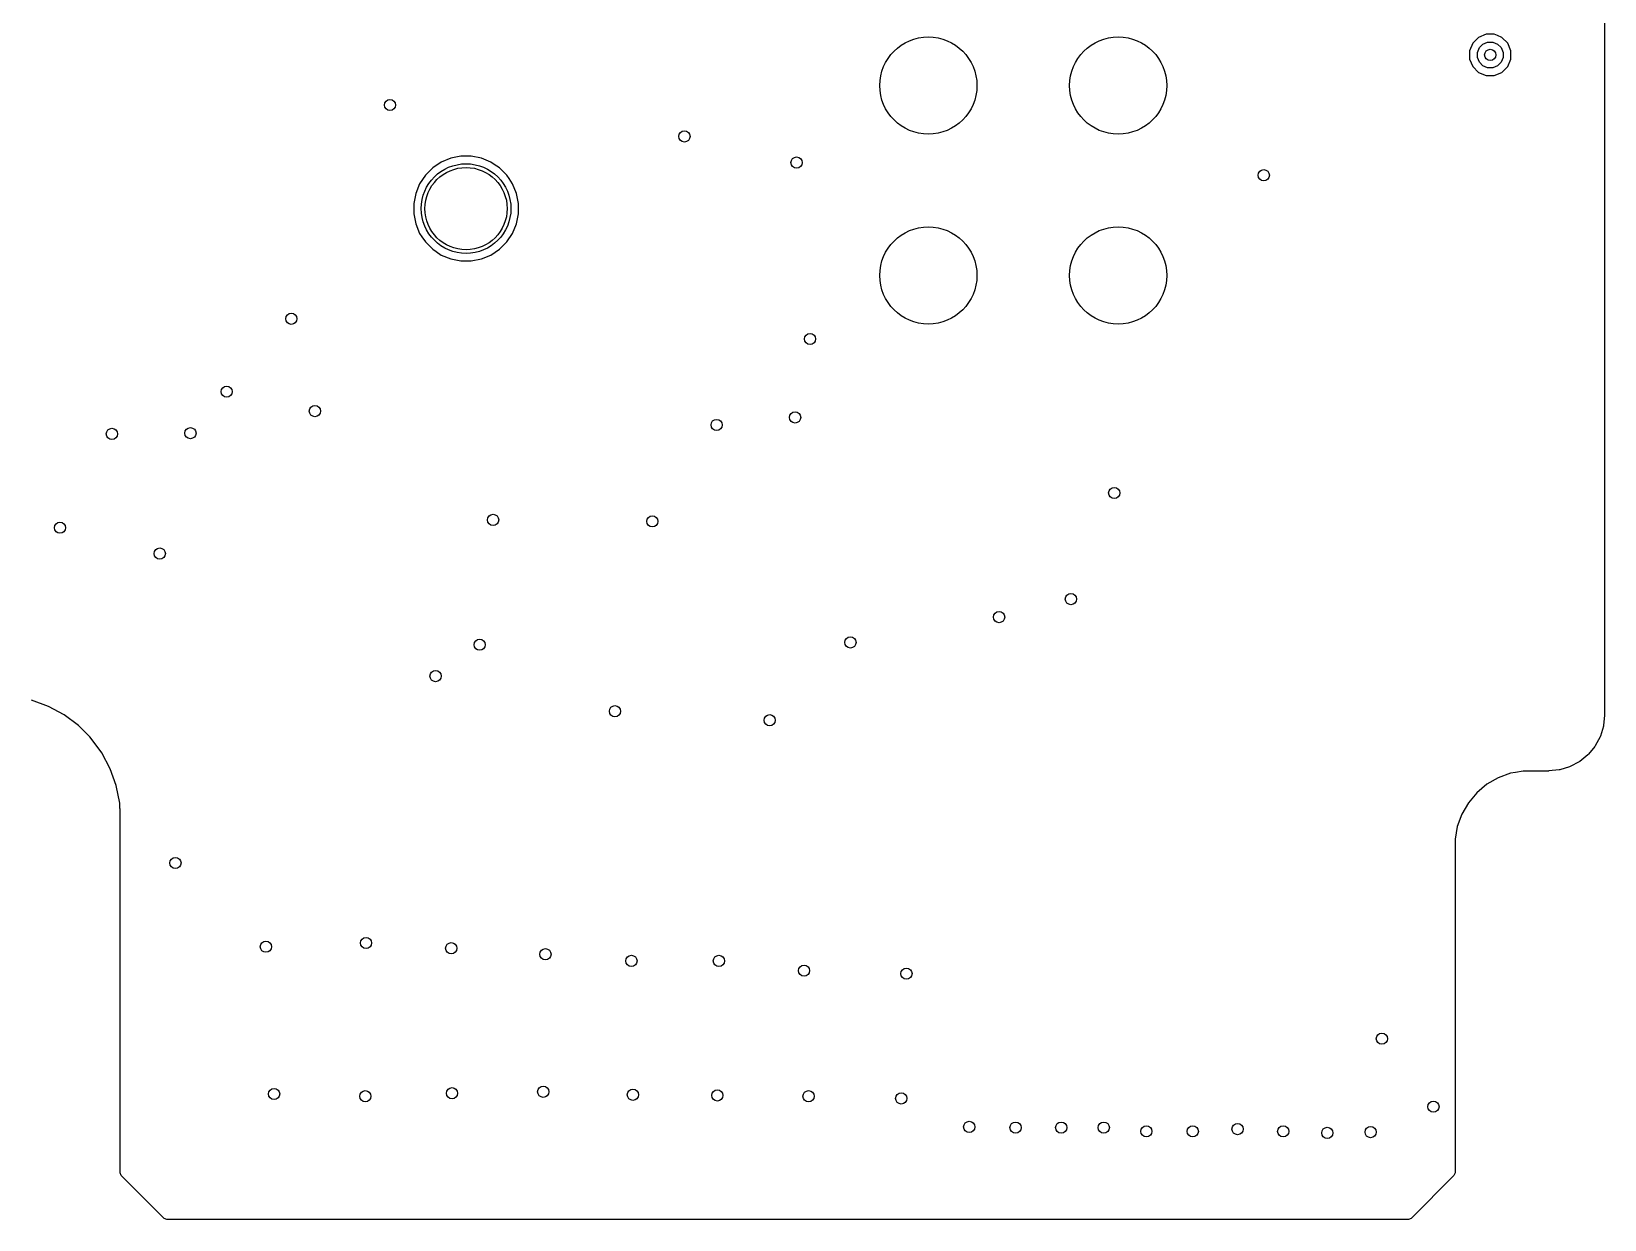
# Model space of a CAD drawing. Extents: x 114.9 to 199.6, y -137.1 to -76.7.
# Drawn here: x 178.53 to 199.58, y -137.15 to -121.26 of the extents above; entities that cross this region are included whole.
import ezdxf

# ---------------------------------------------------------------- set-up
doc = ezdxf.new("R2010")
doc.units = 0
doc.layers.add('BLACK', color=7, linetype='CONTINUOUS')

msp = doc.modelspace()

# ---------------------------------------------------------------- linework, layer by layer
at = {"layer": 'BLACK', "linetype": 'CONTINUOUS'}
for p, q in [((199.5795, -77.402406), (199.5795, -130.397593)), ((197.816444, -121.41394), (197.7745, -121.515198)), ((197.89394, -121.336444), (197.816444, -121.41394)), ((197.995198, -121.2945), (197.89394, -121.336444)), ((197.904493, -121.472775), (197.952775, -121.424493)), ((197.952775, -121.424493), (198.015859, -121.398363)), ((197.9952, -121.2945), (197.995198, -121.2945)), ((198.1048, -121.2945), (197.9952, -121.2945)), ((198.015859, -121.398363), (198.084141, -121.398363)), ((198.084141, -121.398363), (198.147225, -121.424493)), ((198.104801, -121.2945), (198.1048, -121.2945)), ((198.146744, -121.311874), (198.104801, -121.2945)), ((198.206058, -121.336443), (198.146744, -121.311874)), ((198.147225, -121.424493), (198.195507, -121.472775)), ((198.206059, -121.336444), (198.206058, -121.336443)), ((198.206061, -121.336445), (198.206059, -121.336444)), ((198.283555, -121.413939), (198.206061, -121.336445)), ((198.283555, -121.41394), (198.283555, -121.413939)), ((198.283557, -121.413942), (198.283555, -121.41394)), ((198.3255, -121.5152), (198.283557, -121.413942)), ((197.7745, -121.515198), (197.7745, -121.5152)), ((197.7745, -121.5152), (197.7745, -121.6248)), ((197.7745, -121.6248), (197.816443, -121.726058)), ((197.878363, -121.535859), (197.904493, -121.472775)), ((197.878363, -121.604141), (197.878363, -121.535859)), ((197.904493, -121.667225), (197.878363, -121.604141)), ((198.195507, -121.472775), (198.221637, -121.535859)), ((198.221637, -121.604141), (198.195507, -121.667225)), ((198.221637, -121.535859), (198.221637, -121.604141)), ((198.283557, -121.726058), (198.3255, -121.6248)), ((198.3255, -121.6248), (198.3255, -121.5152)), ((197.816443, -121.726058), (197.816444, -121.726059)), ((197.816444, -121.726059), (197.816445, -121.726061)), ((197.816445, -121.726061), (197.893939, -121.803555)), ((197.893939, -121.803555), (197.89394, -121.803555)), ((197.89394, -121.803555), (197.893942, -121.803557)), ((197.893942, -121.803557), (197.9952, -121.8455)), ((197.952775, -121.715507), (197.904493, -121.667225)), ((198.015859, -121.741637), (197.952775, -121.715507)), ((197.9952, -121.8455), (197.995202, -121.8455)), ((197.995202, -121.8455), (198.104798, -121.8455)), ((198.084141, -121.741637), (198.015859, -121.741637)), ((198.147225, -121.715507), (198.084141, -121.741637)), ((198.104798, -121.8455), (198.1048, -121.8455)), ((198.1048, -121.8455), (198.206058, -121.803557)), ((198.195507, -121.667225), (198.147225, -121.715507)), ((198.206058, -121.803557), (198.20606, -121.803555)), ((198.20606, -121.803555), (198.206061, -121.803555)), ((198.206061, -121.803555), (198.283555, -121.726061)), ((198.283555, -121.72606), (198.283557, -121.726058)), ((198.283555, -121.726061), (198.283555, -121.72606)), ((183.90146, -123.081883), (183.803883, -123.17946)), ((184.016192, -123.005223), (183.90146, -123.081883)), ((184.14367, -122.95242), (184.016192, -123.005223)), ((184.143681, -122.952417), (184.14367, -122.95242)), ((184.279001, -122.9255), (184.143681, -122.952417)), ((184.279007, -122.9255), (184.279001, -122.9255)), ((184.416993, -122.9255), (184.279007, -122.9255)), ((184.416998, -122.9255), (184.416993, -122.9255)), ((184.552318, -122.952417), (184.416998, -122.9255)), ((184.552329, -122.95242), (184.552318, -122.952417)), ((184.679807, -123.005223), (184.552329, -122.95242)), ((184.679808, -123.005223), (184.679807, -123.005223)), ((184.679811, -123.005225), (184.679808, -123.005223)), ((184.726074, -123.036137), (184.679811, -123.005225)), ((184.794539, -123.081883), (184.726074, -123.036137)), ((184.892116, -123.17946), (184.794539, -123.081883)), ((183.727223, -123.294192), (183.67442, -123.42167)), ((183.803883, -123.17946), (183.727223, -123.294192)), ((184.922613, -123.225102), (184.892116, -123.17946)), ((184.968775, -123.294189), (184.922613, -123.225102)), ((185.02158, -123.421672), (184.968775, -123.294189)), ((183.674417, -123.421681), (183.6475, -123.557001)), ((183.67442, -123.42167), (183.674417, -123.421681)), ((185.0485, -123.557007), (185.02158, -123.421672)), ((183.6475, -123.557001), (183.6475, -123.694998)), ((183.6475, -123.694998), (183.674417, -123.830318)), ((185.02158, -123.830328), (185.0485, -123.694993)), ((185.0485, -123.694993), (185.0485, -123.557007)), ((183.674417, -123.830318), (183.67442, -123.830328)), ((183.67442, -123.830328), (183.727225, -123.957811)), ((183.727225, -123.957811), (183.758137, -124.004074)), ((184.892114, -124.072542), (184.968775, -123.957811)), ((184.968775, -123.957811), (185.02158, -123.830328)), ((183.758137, -124.004074), (183.803883, -124.072539)), ((183.803883, -124.072539), (183.90146, -124.170116)), ((183.90146, -124.170116), (183.947102, -124.200613)), ((184.679811, -124.246775), (184.794542, -124.170114)), ((184.794542, -124.170114), (184.892114, -124.072542)), ((183.947102, -124.200613), (184.016189, -124.246775)), ((184.016189, -124.246775), (184.143672, -124.29958)), ((184.143672, -124.29958), (184.143678, -124.299581)), ((184.143678, -124.299581), (184.143681, -124.299582)), ((184.143681, -124.299582), (184.279001, -124.326499)), ((184.279001, -124.326499), (184.279007, -124.3265)), ((184.279007, -124.3265), (184.416993, -124.3265)), ((184.416993, -124.3265), (184.552328, -124.29958)), ((184.552328, -124.29958), (184.679811, -124.246775)), ((178.533512, -130.203775), (178.533506, -130.203773)), ((178.75956, -130.285234), (178.533512, -130.203775)), ((178.759564, -130.285236), (178.75956, -130.285234)), ((178.759569, -130.285238), (178.759564, -130.285236)), ((178.971209, -130.399028), (178.759569, -130.285238)), ((178.97121, -130.399029), (178.971209, -130.399028)), ((178.971212, -130.39903), (178.97121, -130.399029)), ((179.163843, -130.542678), (178.971212, -130.39903)), ((199.579264, -130.402396), (199.565571, -130.541417)), ((199.5795, -130.397593), (199.579264, -130.402396)), ((179.313154, -130.692826), (179.163843, -130.542678)), ((179.333274, -130.713059), (179.313154, -130.692826)), ((199.520173, -130.691076), (199.45546, -130.812144)), ((199.523849, -130.682201), (199.520173, -130.691076)), ((199.563697, -130.550838), (199.523849, -130.682201)), ((199.565571, -130.541417), (199.563697, -130.550838)), ((179.475843, -130.906487), (179.333274, -130.713059)), ((199.450124, -130.82013), (199.363038, -130.926245)), ((199.45546, -130.812144), (199.450124, -130.82013)), ((179.588449, -131.118759), (179.475843, -130.906487)), ((199.112201, -131.093849), (198.980838, -131.133697)), ((199.121076, -131.090173), (199.112201, -131.093849)), ((199.242144, -131.02546), (199.121076, -131.090173)), ((199.25013, -131.020124), (199.242144, -131.02546)), ((199.356245, -130.933038), (199.25013, -131.020124)), ((199.363038, -130.926245), (199.356245, -130.933038)), ((179.66865, -131.345271), (179.588449, -131.118759)), ((198.155548, -131.239778), (198.003945, -131.327307)), ((198.155556, -131.239774), (198.155548, -131.239778)), ((198.320057, -131.1799), (198.155556, -131.239774)), ((198.320061, -131.179899), (198.320057, -131.1799)), ((198.320062, -131.179899), (198.320061, -131.179899)), ((198.389316, -131.167687), (198.320062, -131.179899)), ((198.492467, -131.1495), (198.389316, -131.167687)), ((198.827593, -131.1495), (198.492467, -131.1495)), ((198.832396, -131.149264), (198.827593, -131.1495)), ((198.971417, -131.135571), (198.832396, -131.149264)), ((198.980838, -131.133697), (198.971417, -131.135571)), ((179.714706, -131.581107), (179.66865, -131.345271)), ((197.869835, -131.439838), (197.757312, -131.573939)), ((197.869838, -131.439835), (197.869835, -131.439838)), ((198.003939, -131.327312), (197.869838, -131.439835)), ((198.003945, -131.327307), (198.003939, -131.327312)), ((179.717817, -131.648584), (179.714706, -131.581107)), ((179.719889, -131.657871), (179.717817, -131.648584)), ((179.719557, -131.657938), (179.719889, -131.657871)), ((179.720498, -131.66267), (179.719557, -131.657938)), ((179.720499, -131.662672), (179.720498, -131.66267)), ((179.720499, -131.706825), (179.720499, -131.662672)), ((179.722245, -131.74525), (179.720499, -131.706825)), ((179.720499, -131.750822), (179.722245, -131.74525)), ((197.669774, -131.725556), (197.6099, -131.890057)), ((197.669778, -131.725548), (197.669774, -131.725556)), ((197.757307, -131.573945), (197.669778, -131.725548)), ((197.757312, -131.573939), (197.757307, -131.573945)), ((179.720499, -136.525942), (179.720499, -131.750822)), ((197.6099, -131.890057), (197.5795, -132.062467)), ((197.5795, -132.062467), (197.5795, -136.525943)), ((179.734851, -136.56059), (179.720499, -136.525942)), ((180.309409, -137.135148), (179.734851, -136.56059)), ((197.565148, -136.560591), (196.990591, -137.135148)), ((197.5795, -136.525943), (197.565148, -136.560591)), ((180.344057, -137.1495), (180.309409, -137.135148)), ((196.955943, -137.1495), (180.344057, -137.1495)), ((196.990591, -137.135148), (196.955943, -137.1495))]:
    msp.add_line(p, q, dxfattribs=at)
at = {"layer": 'BLACK'}
for centre, radius in [((190.533, -121.98), 0.65), ((193.073, -121.98), 0.65), ((198.05, -121.57), 0.075), ((183.33, -122.24), 0.075), ((187.27, -122.66), 0.075), ((184.348, -123.626), 0.6), ((184.348, -123.626), 0.549999), ((188.77, -123.01), 0.075), ((195.02, -123.18), 0.075), ((190.533, -124.52), 0.65), ((193.073, -124.52), 0.65), ((182.01019, -125.09981), 0.075), ((188.95, -125.37), 0.075), ((181.14519, -126.07481), 0.075), ((182.32557, -126.33443), 0.075), ((187.7, -126.52), 0.075), ((188.75, -126.42), 0.075), ((179.61, -126.64), 0.075), ((180.66, -126.63), 0.075), ((193.02, -127.43), 0.075), ((184.71, -127.79), 0.075), ((186.84, -127.81), 0.075), ((178.91519, -127.89481), 0.075), ((180.25, -128.24), 0.075), ((192.44, -128.85), 0.075), ((191.48, -129.09), 0.075), ((184.53, -129.46), 0.075), ((189.49, -129.43), 0.075), ((183.94, -129.88), 0.075), ((186.34, -130.35), 0.075), ((188.41, -130.47), 0.075), ((180.46, -132.38), 0.075), ((181.67, -133.5), 0.075), ((183.01, -133.45), 0.075), ((184.15, -133.52), 0.075), ((185.41, -133.6), 0.075), ((186.56, -133.69), 0.075), ((187.73, -133.69), 0.075), ((188.87, -133.82), 0.075), ((190.24, -133.86), 0.075), ((196.6, -134.73), 0.075), ((181.78, -135.47), 0.075), ((183, -135.5), 0.075), ((184.16, -135.46), 0.075), ((185.38, -135.44), 0.075), ((186.58, -135.48), 0.075), ((187.71, -135.49), 0.075), ((188.93, -135.5), 0.075), ((190.17, -135.53), 0.075), ((197.29, -135.64), 0.075), ((191.08, -135.91), 0.075), ((191.7, -135.92), 0.075), ((192.31, -135.92), 0.075), ((192.88, -135.92), 0.075), ((193.45, -135.97), 0.075), ((194.07, -135.97), 0.075), ((194.67, -135.94), 0.075), ((195.28, -135.97), 0.075), ((195.87, -135.99), 0.075), ((196.45, -135.98), 0.075)]:
    msp.add_circle(centre, radius, dxfattribs=at)
at = {"layer": 'WHITE'}
for centre, radius in [((190.533, -121.98), 0.65), ((193.073, -121.98), 0.65), ((198.05, -121.57), 0.075), ((183.33, -122.24), 0.075), ((187.27, -122.66), 0.075), ((188.77, -123.01), 0.075), ((195.02, -123.18), 0.075), ((190.533, -124.52), 0.65), ((193.073, -124.52), 0.65), ((182.01019, -125.09981), 0.075), ((188.95, -125.37), 0.075), ((181.14519, -126.07481), 0.075), ((182.32557, -126.33443), 0.075), ((187.7, -126.52), 0.075), ((188.75, -126.42), 0.075), ((179.61, -126.64), 0.075), ((180.66, -126.63), 0.075), ((193.02, -127.43), 0.075), ((184.71, -127.79), 0.075), ((186.84, -127.81), 0.075), ((178.91519, -127.89481), 0.075), ((180.25, -128.24), 0.075), ((192.44, -128.85), 0.075), ((191.48, -129.09), 0.075), ((184.53, -129.46), 0.075), ((189.49, -129.43), 0.075), ((183.94, -129.88), 0.075), ((186.34, -130.35), 0.075), ((188.41, -130.47), 0.075), ((180.46, -132.38), 0.075), ((181.67, -133.5), 0.075), ((183.01, -133.45), 0.075), ((184.15, -133.52), 0.075), ((185.41, -133.6), 0.075), ((186.56, -133.69), 0.075), ((187.73, -133.69), 0.075), ((188.87, -133.82), 0.075), ((190.24, -133.86), 0.075), ((196.6, -134.73), 0.075), ((181.78, -135.47), 0.075), ((183, -135.5), 0.075), ((184.16, -135.46), 0.075), ((185.38, -135.44), 0.075), ((186.58, -135.48), 0.075), ((187.71, -135.49), 0.075), ((188.93, -135.5), 0.075), ((190.17, -135.53), 0.075), ((197.29, -135.64), 0.075), ((191.08, -135.91), 0.075), ((191.7, -135.92), 0.075), ((192.31, -135.92), 0.075), ((192.88, -135.92), 0.075), ((193.45, -135.97), 0.075), ((194.07, -135.97), 0.075), ((194.67, -135.94), 0.075), ((195.28, -135.97), 0.075), ((195.87, -135.99), 0.075), ((196.45, -135.98), 0.075)]:
    msp.add_circle(centre, radius, dxfattribs=at)

doc.saveas('drawing.dxf')
